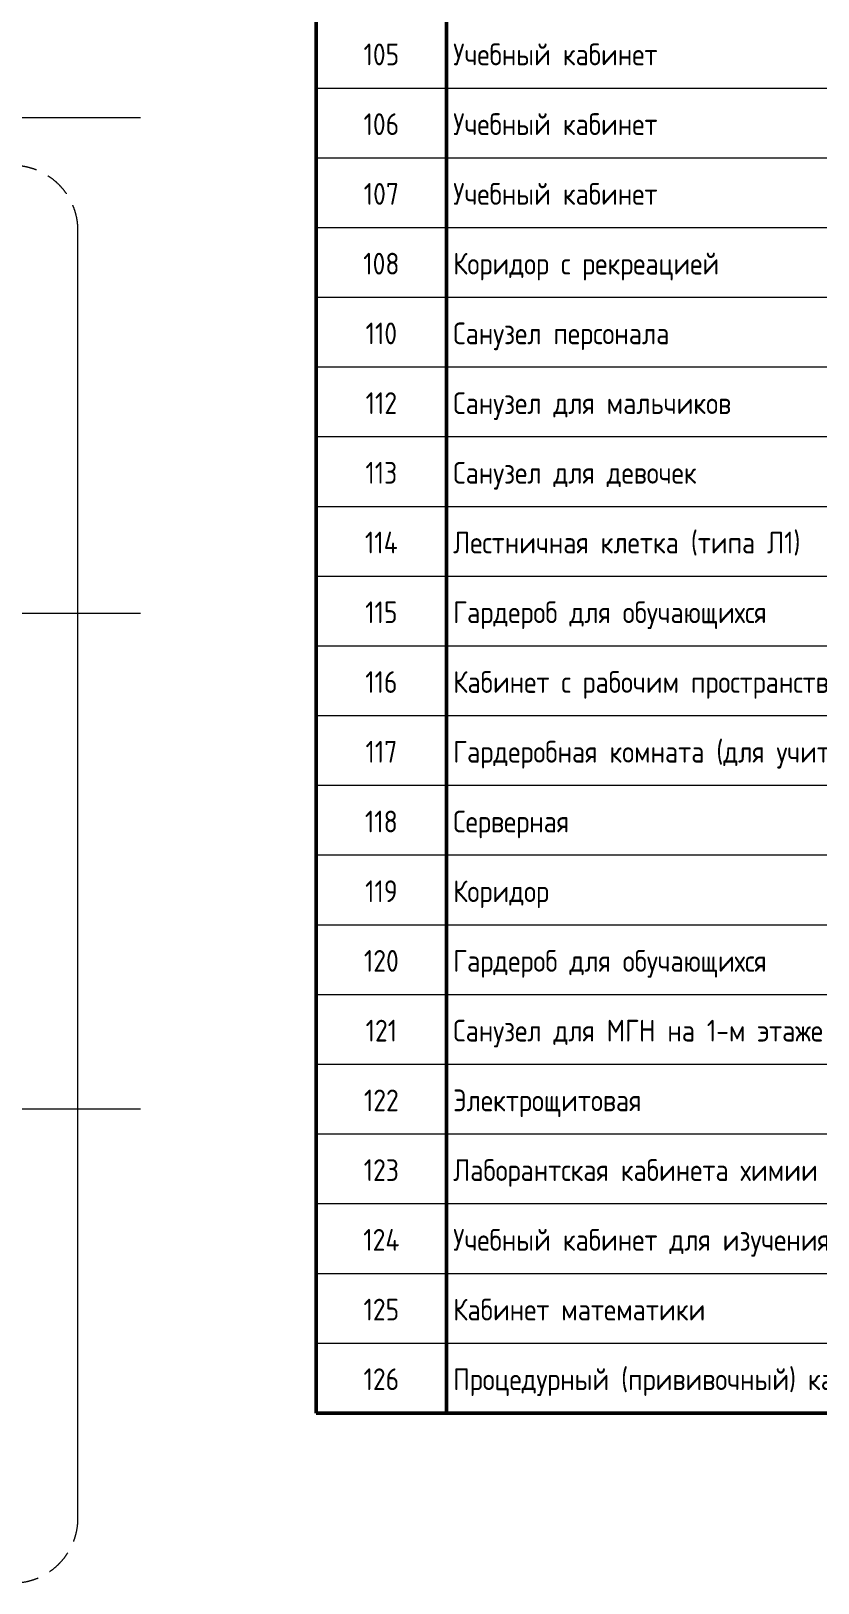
# Model space of a CAD drawing. Header units: millimetres. Extents: x -586848 to 520591, y -385801 to 675781.
# Drawn here: x 11379 to 20421, y -121681 to -103835 of the extents above; entities that cross this region are included whole.
import ezdxf
from ezdxf import colors
from ezdxf.entities.mleader import LeaderData, LeaderLine
from ezdxf.math import Vec2, Vec3

# ---------------------------------------------------------------- set-up
doc = ezdxf.new("R2010")
doc.units = ezdxf.units.MM
doc.linetypes.add('ADSK_Линия сетки', pattern=[25, 20, -2.5, 0, -2.5])
doc.linetypes.add('ADSK_Сверху', pattern=[450, 300, -150])
for name, color, linetype, lineweight in [('RC-Выноски', 7, 'Continuous', 0), ('Графика', 7, 'Continuous', 20), ('Линии', 7, 'Continuous', 9), ('Оси', 252, 'Continuous', 9)]:
    doc.layers.add(name, color=color, linetype=linetype, lineweight=lineweight)
doc.styles.add('GOST Common_8', font='', dxfattribs={"width": 0.9, "height": 3.5})
doc.styles.add('RubezhCAD', font='', dxfattribs={"oblique": 10})
doc.styles.get('GOST Common_8').set_extended_font_data('GOST type B')
doc.styles.get('RubezhCAD').set_extended_font_data('GOST type A')

# ---------------------------------------------------------------- blocks, each defined once
blk = doc.blocks.new('1 этаж')
at = {"layer": 'Линии', "color": 251, "lineweight": 50, "true_color": 0x636466}
for p, q in [((1211, 27997), (1211, 27195)), ((2711, 27997), (2711, 27195)), ((1211, 27195), (1211, 26393)), ((2711, 27195), (2711, 26393)), ((1211, 26393), (1211, 25591)), ((2711, 26393), (2711, 25591)), ((1211, 25591), (1211, 24790)), ((2711, 25591), (2711, 24790)), ((1211, 24790), (1211, 23988)), ((1211, 24790), (1211, 23988)), ((2711, 24790), (2711, 23988)), ((2711, 24790), (2711, 23988)), ((1211, 23988), (1211, 23186)), ((2711, 23988), (2711, 23186)), ((1211, 23186), (1211, 22384)), ((2711, 23186), (2711, 22384)), ((1211, 22384), (1211, 21582)), ((2711, 22384), (2711, 21582)), ((1211, 21582), (1211, 20780)), ((2711, 21582), (2711, 20780)), ((1211, 20780), (1211, 19978)), ((2711, 20780), (2711, 19978)), ((1211, 19978), (1211, 19177)), ((2711, 19978), (2711, 19177)), ((1211, 19177), (1211, 18375)), ((2711, 19177), (2711, 18375)), ((1211, 18375), (1211, 17573)), ((2711, 18375), (2711, 17573)), ((1211, 17573), (1211, 16771)), ((1211, 17573), (1211, 16771)), ((2711, 17573), (2711, 16771)), ((2711, 17573), (2711, 16771)), ((1211, 16771), (1211, 15969)), ((2711, 16771), (2711, 15969)), ((1211, 15969), (1211, 15167)), ((2711, 15969), (2711, 15167)), ((1211, 15167), (1211, 14366)), ((2711, 15167), (2711, 14366)), ((1211, 14366), (1211, 13564)), ((2711, 14366), (2711, 13564)), ((1211, 13564), (1211, 12762)), ((2711, 13564), (2711, 12762)), ((1211, 12762), (1211, 11960)), ((2711, 12762), (2711, 11960)), ((2711, 11960), (1211, 11960)), ((10711, 11960), (2711, 11960))]:
    blk.add_line(p, q, dxfattribs=at)
at = {"layer": 'Линии', "color": 251, "lineweight": 20, "true_color": 0x636466}
for p, q in [((2711, 27195), (1211, 27195)), ((10711, 27195), (2711, 27195)), ((2711, 26393), (1211, 26393)), ((10711, 26393), (2711, 26393)), ((2711, 25591), (1211, 25591)), ((10711, 25591), (2711, 25591)), ((2711, 24790), (1211, 24790)), ((2711, 24790), (1211, 24790)), ((10711, 24790), (2711, 24790)), ((10711, 24790), (2711, 24790)), ((2711, 23988), (1211, 23988)), ((10711, 23988), (2711, 23988)), ((2711, 23186), (1211, 23186)), ((10711, 23186), (2711, 23186)), ((2711, 22384), (1211, 22384)), ((10711, 22384), (2711, 22384)), ((2711, 21582), (1211, 21582)), ((10711, 21582), (2711, 21582)), ((2711, 20780), (1211, 20780)), ((10711, 20780), (2711, 20780)), ((2711, 19978), (1211, 19978)), ((10711, 19978), (2711, 19978)), ((2711, 19177), (1211, 19177)), ((10711, 19177), (2711, 19177)), ((2711, 18375), (1211, 18375)), ((10711, 18375), (2711, 18375)), ((2711, 17573), (1211, 17573)), ((2711, 17573), (1211, 17573)), ((10711, 17573), (2711, 17573)), ((10711, 17573), (2711, 17573)), ((2711, 16771), (1211, 16771)), ((10711, 16771), (2711, 16771)), ((2711, 15969), (1211, 15969)), ((10711, 15969), (2711, 15969)), ((2711, 15167), (1211, 15167)), ((10711, 15167), (2711, 15167)), ((2711, 14366), (1211, 14366)), ((10711, 14366), (2711, 14366)), ((2711, 13564), (1211, 13564)), ((10711, 13564), (2711, 13564)), ((2711, 12762), (1211, 12762)), ((10711, 12762), (2711, 12762))]:
    blk.add_line(p, q, dxfattribs=at)
at = {"layer": 'Линии', "color": 251, "linetype": 'ADSK_Сверху', "ltscale": 100, "true_color": 0x636466}
blk.add_line((-1525, 10756), (-1525, 25558), dxfattribs=at)
at = {"layer": 'Линии', "color": 251, "linetype": 'ADSK_Сверху', "true_color": 0x636466}
for centre, start, end in [((-2274, 25558), 0, 90), ((-2274, 10756), 270, 0)]:
    blk.add_arc(centre, 749, start, end, dxfattribs=at)
at = {"layer": 'Оси', "color": 251, "linetype": 'ADSK_Линия сетки', "ltscale": 100, "true_color": 0x636466}
for p, q in [((-806, 26856), (-72528, 26856)), ((-806, 21156), (-72528, 21156)), ((-806, 15456), (-72528, 15456))]:
    blk.add_line(p, q, dxfattribs=at)
at = {"layer": 'Графика', "color": 251, "true_color": 0x636466, "char_height": 250, "line_spacing_factor": 1.022761, "style": 'GOST Common_8'}
for s, insert, width, attachment_point in [('105', (1961, 27710), 509.89, 2), ('Учебный кабинет', (2786, 27710), 4969.12, 1), ('106', (1961, 26908), 509.89, 2), ('Учебный кабинет', (2786, 26908), 4302.35, 1), ('107', (1961, 26106), 509.89, 2), ('Учебный кабинет', (2786, 26106), 4302.35, 1), ('108', (1961, 25304), 509.89, 2), ('Коридор с рекреацией', (2786, 25304), 6797.47, 1), ('110', (1961, 24502), 458.6, 2), ('Санузел персонала', (2786, 24502), 3131.72, 1), ('112', (1961, 23700), 458.6, 2), ('Санузел для мальчиков', (2786, 23700), 6752.21, 1), ('113', (1961, 22899), 458.6, 2), ('Санузел для девочек', (2786, 22899), 6323.79, 1), ('114', (1961, 22097), 485.75, 2), ('Лестничная клетка (типа Л1)', (2786, 22097), 4836.37, 1), ('115', (1961, 21295), 458.6, 2), ('Гардероб для обучающихся', (2786, 21295), 7735.78, 1), ('116', (1961, 20493), 458.6, 2), ('Кабинет с рабочим пространством для учителей тип 1', (2786, 20493), 9008.99, 1), ('117', (1961, 19691), 458.6, 2), ('Гардеробная комната (для учителей)', (2786, 19691), 6166.9, 1), ('118', (1961, 18889), 458.6, 2), ('Серверная', (2786, 18889), 1710.68, 1), ('119', (1961, 18087), 458.6, 2), ('Коридор', (2786, 18087), 1819.3, 1), ('120', (1961, 17286), 509.89, 2), ('Гардероб для обучающихся', (2786, 17286), 9199.06, 1), ('121', (1961, 16484), 458.6, 2), ('Санузел для МГН на 1-м этаже', (2786, 16484), 5005.33, 1), ('122', (1961, 15682), 509.89, 2), ('Электрощитовая', (2786, 15682), 2863.2, 1), ('123', (1961, 14880), 509.89, 2), ('Лаборантская кабинета химии', (2786, 14880), 5138.08, 1), ('124', (1961, 14078), 537.04, 2), ('Учебный кабинет для изучения естествознания : химия', (2786, 14078), 9099.5, 1), ('125', (1961, 13276), 509.89, 2), ('Кабинет математики', (2786, 13276), 3599.37, 1), ('Процедурный (прививочный) кабинет', (2786, 12475), 6019.06, 1), ('126', (1961, 12475), 509.89, 2)]:
    blk.add_mtext(s, dxfattribs=dict(at, insert=insert, width=width, attachment_point=attachment_point))

msp = doc.modelspace()

# ---------------------------------------------------------------- block references
msp.add_blockref('1 этаж', (13443.4, -131688.8))

# ---------------------------------------------------------------- leaders
at = {"layer": 'RC-Выноски', "linetype": 'Continuous', "ltscale": 15}
ml = msp.add_multileader_mtext('Standard', dxfattribs=at)
ml.set_content('{\\H0.91667x;РЦ8 - }КПСВВнг(А)-LSLTx 1x2x1,0', color=256, style='RubezhCAD')
ml.set_leader_properties()
ml.build(insert=Vec2(0, 0))
ml.multileader.update_dxf_attribs({"has_text_frame": 1, "text_left_attachment_type": 6, "text_right_attachment_type": 6, "dogleg_length": 2, "arrow_head_size": 400, "scale": 100})
ctx = ml.context
ctx.base_point, ctx.scale, ctx.char_height, ctx.arrow_head_size, ctx.landing_gap_size, ctx.plane_origin = Vec3(-12000.4, -106822.5), 100, 250, 400, 100, Vec3(-539334, -145539)
ctx.left_attachment, ctx.right_attachment = 6, 6
notes = []
notes.append((ctx, [(0, (1, 1, 0), (-12200.4, -106822.5), (1, 0), 200, [(0, [(-13596.3, -108069)], 0, [])])]))
ctx.mtext.insert, ctx.mtext.width, ctx.mtext.flow_direction = Vec3(-11900.4, -106522.5), 5324.915, 5
ml = msp.add_multileader_mtext('Standard', dxfattribs=at)
ml.set_content('{\\H0.91667x;РЦ5 - }КПСВВнг(А)-LSLTx 1x2x1,0', color=256, style='RubezhCAD')
ml.set_leader_properties()
ml.build(insert=Vec2(0, 0))
ml.multileader.update_dxf_attribs({"has_text_frame": 1, "text_left_attachment_type": 6, "text_right_attachment_type": 6, "dogleg_length": 2, "arrow_head_size": 400, "scale": 100})
ctx = ml.context
ctx.base_point, ctx.scale, ctx.char_height, ctx.arrow_head_size, ctx.landing_gap_size, ctx.plane_origin = Vec3(-18243.8, -111377.9), 100, 250, 400, 100, Vec3(-545577.4, -150094.4)
ctx.left_attachment, ctx.right_attachment = 6, 6
notes.append((ctx, [(0, (1, 1, 0), (-18443.8, -111377.9), (1, 0), 200, [(0, [(-19839.7, -112774.5)], 0, [])])]))
ctx.mtext.insert, ctx.mtext.width, ctx.mtext.flow_direction = Vec3(-18143.8, -111077.9), 5324.915, 5
for ctx, leaders in notes:
    for number, flags, end, landing, length, lines in leaders:
        leader = LeaderData()
        leader.index, (leader.has_last_leader_line, leader.has_dogleg_vector, leader.attachment_direction) = number, flags
        leader.last_leader_point, leader.dogleg_vector, leader.dogleg_length = Vec3(end), Vec3(landing), length
        for number, points, colour, breaks in lines:
            line = LeaderLine()
            line.index, line.vertices, line.color, line.breaks = number, Vec3.list(points), colors.encode_raw_color(colour), breaks
            leader.lines.append(line)
        ctx.leaders.append(leader)

doc.saveas('drawing.dxf')
